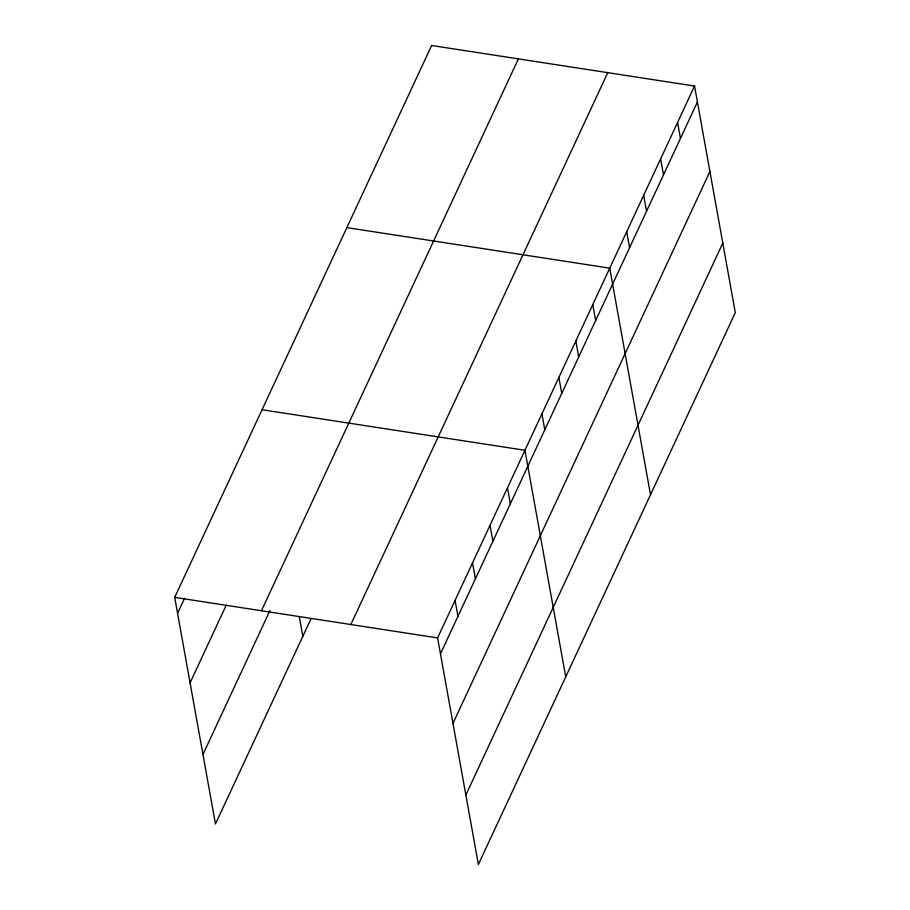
<?xml version="1.0" encoding="UTF-8"?>
<svg xmlns="http://www.w3.org/2000/svg" width="910" height="910" viewBox="0 0 910 910"><rect width="100%" height="100%" fill="white"/><g stroke="black" fill="none" stroke-linecap="round" stroke-linejoin="round"><path stroke-width="1.36" d="M311.015 618.743L215.465 823.959L174.697 597.369L431.636 45.5L694.535 86.04L735.303 312.63L478.364 864.5L437.596 637.91L694.535 86.04M177.564 613.34L184.559 598.325M190.076 682.841L226.18 605.286M261.454 610.746L518.393 58.877M202.953 754.458L269.929 610.599M350.839 624.533L607.778 72.663M440.463 653.869L697.413 102M452.964 723.382L709.914 171.512M465.852 794.999L722.802 243.118M346.846 227.614L609.745 268.154L650.514 494.744M262.057 409.739L524.956 450.279L565.724 676.858M174.697 597.369L437.596 637.91M677.575 122.463L680.452 138.422M660.614 158.886L663.492 174.845M643.666 195.309L646.532 211.268M626.706 231.731L629.572 247.691M592.785 304.577L595.663 320.548M575.825 341L578.703 356.97M558.865 377.423L561.743 393.393M541.916 413.857L544.783 429.816M507.484 487.805L510.351 503.765M490.012 525.332L492.879 541.291M472.54 562.858L475.407 578.817M455.068 600.384L457.935 616.343M299.322 616.866L302.825 636.329"/></g></svg>
